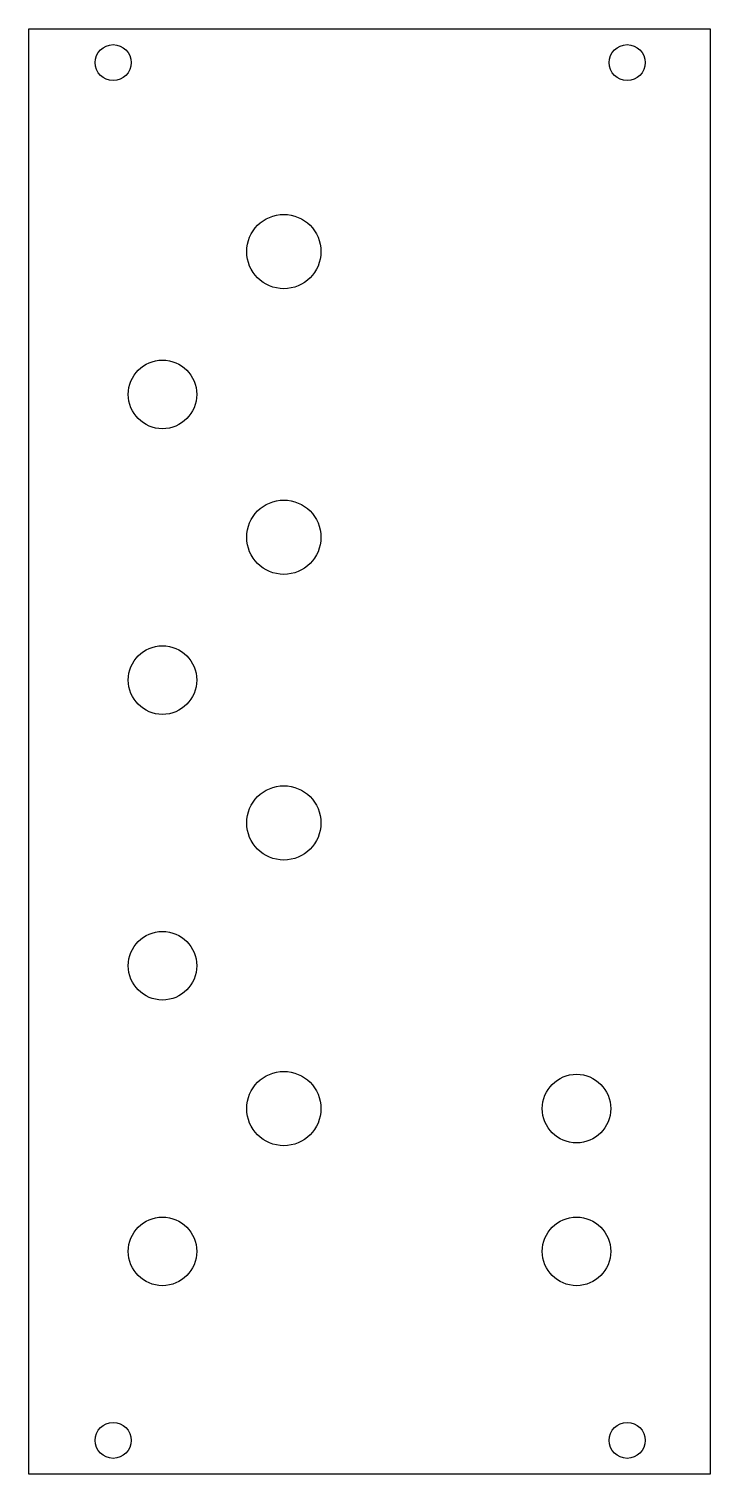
# Model space of a CAD drawing. Header units: inches. Extents: x 0 to 61, y 0 to 128.
import ezdxf

# ---------------------------------------------------------------- set-up
doc = ezdxf.new("R2010")
doc.units = ezdxf.units.IN
doc.header["$MEASUREMENT"] = 0

msp = doc.modelspace()

# ---------------------------------------------------------------- linework, layer by layer
msp.add_lwpolyline([(0, 0), (0, 128.5), (60.6, 128.5), (60.6, 0)], close=True)
for centre, radius in [((7.5, 125.5), 1.6), ((53.22, 125.5), 1.6), ((22.68, 108.7), 3.302), ((11.885, 96), 3.048), ((22.68, 83.3), 3.302), ((11.885, 70.6), 3.048), ((22.68, 57.9), 3.302), ((11.885, 45.2), 3.048), ((22.68, 32.5), 3.302), ((48.715, 32.5), 3.048), ((11.885, 19.8), 3.048), ((48.715, 19.8), 3.048), ((7.5, 3), 1.6), ((53.22, 3), 1.6)]:
    msp.add_circle(centre, radius)

doc.saveas('drawing.dxf')
